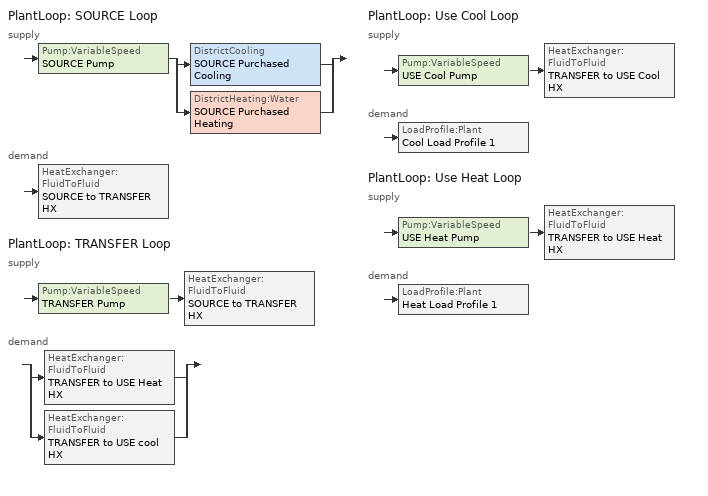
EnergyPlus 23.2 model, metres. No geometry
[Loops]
PlantLoop 'SOURCE Loop'
 supply: Pump:VariableSpeed 'SOURCE Pump' > split
  | DistrictCooling 'SOURCE Purchased Cooling'
  | DistrictHeating:Water 'SOURCE Purchased Heating'
 demand: HeatExchanger:FluidToFluid 'SOURCE to TRANSFER HX'
PlantLoop 'TRANSFER Loop'
 supply: Pump:VariableSpeed 'TRANSFER Pump' > HeatExchanger:FluidToFluid 'SOURCE to TRANSFER HX'
 demand: split
  | HeatExchanger:FluidToFluid 'TRANSFER to USE Heat HX'
  | HeatExchanger:FluidToFluid 'TRANSFER to USE cool HX'
PlantLoop 'Use Cool Loop'
 supply: Pump:VariableSpeed 'USE Cool Pump' > HeatExchanger:FluidToFluid 'TRANSFER to USE Cool HX'
 demand: LoadProfile:Plant 'Cool Load Profile 1'
PlantLoop 'Use Heat Loop'
 supply: Pump:VariableSpeed 'USE Heat Pump' > HeatExchanger:FluidToFluid 'TRANSFER to USE Heat HX'
 demand: LoadProfile:Plant 'Heat Load Profile 1'
[Building]
Plant Load Profile Example: Loads convergence tolerance value=0.04; Maximum number of warmup days=25; Minimum number of warmup days=6; North axis=0; Solar distribution=FullInteriorAndExterior; Temperature convergence tolerance value=0.04; Terrain=Suburbs
[Site:Location]
CHICAGO_IL_USA_WMO_725300: Elevation=190; Latitude=42; Longitude=-87.88; Time zone=-6
[SizingPeriod:DesignDay] Barometric pressure=99063; Day of month=21; Daylight saving time indicator=No; Humidity condition type=WetBulb; Rain indicator=No; Snow indicator=No; Solar model indicator=ASHRAEClearSky
Name | Daily dry bulb temperature range | Day type | Maximum dry bulb temperature | Month | Sky clearness | Wetbulb or dewpoint at maximum dry bulb | Wind direction | Wind speed
CHICAGO Ann Clg 1% Condns DB=>MWB | 10.7 | SummerDesignDay | 31.5 | 7 | 1 | 23 | 230 | 5.3
CHICAGO Ann Htg 99% Condns DB | 0 | WinterDesignDay | -17.3 | 1 | 0 | -17.3 | 270 | 4.9
[DistrictCooling]
SOURCE Purchased Cooling: Nominal capacity=1000000
[DistrictHeating:Water]
SOURCE Purchased Heating: Nominal capacity=1000000
[HeatExchanger:FluidToFluid] Availability schedule=AlwaysOnSchedule; Heat exchange model type=CrossFlowBothUnMixed; Heat exchanger u factor times area value=15000; Heat transfer metering end use type=LoopToLoop; Loop demand side design flow rate=0.003; Loop supply side design flow rate=0.003; Minimum temperature difference to activate heat exchanger=0.2
Name | Control type
SOURCE to TRANSFER HX | DualDeadbandSetpointModulated
TRANSFER to USE Cool HX | CoolingSetpointModulated
TRANSFER to USE Heat HX | HeatingSetpointModulated
[LoadProfile:Plant] Peak flow rate=0.002
Name | Flow rate fraction schedule | Load schedule | Plant loop fluid type
Cool Load Profile 1 | Cool Load Profile 1 Flow Frac Schedule | Cool Load Profile 1 Load Schedule
Heat Load Profile 1 | Heat Load Profile 1 Flow Frac Schedule | Heat Load Profile 1 Load Schedule | Water
[PlantEquipmentList]
SOURCE cooling Plant: SOURCE Purchased Cooling, DistrictCooling
TRANSFER Plant: SOURCE to TRANSFER HX, HeatExchanger:FluidToFluid
TRANSFER to USE Cool HX equip: TRANSFER to USE Cool HX, HeatExchanger:FluidToFluid
TRANSFER to USE Heat HX equip: TRANSFER to USE Heat HX, HeatExchanger:FluidToFluid
[PlantEquipmentOperation:ComponentSetpoint]
SOURCE Purchased Only: Component 1 flow rate=0.003; Component 2 flow rate=0.003; Equipment 1=SOURCE Purchased Cooling; Equipment 2=SOURCE Purchased Heating; Operation 1 type=Cooling; Operation 2 type=Heating
[PlantEquipmentOperation:Uncontrolled]
Name | Equipment list
TRANSFER HX | TRANSFER Plant
USE Cool operation | TRANSFER to USE Cool HX equip
USE Heat operation | TRANSFER to USE Heat HX equip
[PlantEquipmentOperationSchemes] Control scheme 1 schedule=AlwaysOnSchedule
Name | Control scheme 1
SOURCE Loop Operation | SOURCE Purchased Only
TRANSFER Loop Operation | TRANSFER HX
Use Cool Loop Operation | USE Cool operation
Use Heat Loop Operation | USE Heat operation
[PlantLoop] Fluid type=Water; Load distribution scheme=Optimal; Maximum loop flow rate=0.003; Maximum loop temperature=100; Minimum loop flow rate=0; Minimum loop temperature=3; Plant loop volume=1
Name | Plant equipment operation scheme | Plant loop demand calculation scheme
SOURCE Loop | SOURCE Loop Operation
TRANSFER Loop | TRANSFER Loop Operation | DualSetpointDeadband
Use Cool Loop | Use Cool Loop Operation
Use Heat Loop | Use Heat Loop Operation
[Pump:VariableSpeed] Design maximum flow rate=0.005; Design minimum flow rate=0; Design power consumption=0.01; Design pump head=1; Fraction of motor inefficiencies to fluid stream=0; Motor efficiency=0.87; Pump control type=Intermittent; Coefficient 1 of the part load performance curve=0; Coefficient 2 of the part load performance curve=1; Coefficient 3 of the part load performance curve=0; Coefficient 4 of the part load performance curve=0
SOURCE Pump; TRANSFER Pump; USE Cool Pump; USE Heat Pump
[SetpointManager:Scheduled] Control variable=Temperature
Name | Schedule | Setpoint node or nodelist
SOURCE Loop Setpoint Manager | SOURCE Loop Temp Sch | SOURCE Loop Setpoint Node List
Use Cool Loop Setpoint Manager | Use Cool Loop Temp Sch | Use Cool Loop Setpoint Node List
Use Heat Loop Setpoint Manager | Use Heat Loop Temp Sch | Use Heat Loop Setpoint Node List
[SetpointManager:Scheduled:DualSetpoint]
TRANSFER Loop Dual Setpoint Manager: Control variable=Temperature; High setpoint schedule=TRANSFER Dual Loop Hi Temp Sch; Low setpoint schedule=TRANSFER Dual Loop Lo Temp Sch; Setpoint node or nodelist=TRANSFER Loop Setpoint Node List
[Schedule:Compact]
AlwaysOnSchedule; Heat Load Profile 1 Flow Frac Schedule; cool Load Profile 1 Flow Frac Schedule: THROUGH: 12/31, FOR: AllDays, UNTIL: 24:00, 1
Cool Load Profile 1 Load Schedule: THROUGH: 12/31, FOR: AllDays, UNTIL: 2:00, -8000, UNTIL: 4:00, -6000, UNTIL: 5:00, 0, UNTIL: 8:00, -6000, UNTIL: 12:00, -10000, UNTIL: 24:00, 0
Heat Load Profile 1 Load Schedule: THROUGH: 12/31, FOR: AllDays, UNTIL: 12:00, 0, UNTIL: 14:00, 8000, UNTIL: 16:00, 6000, UNTIL: 17:00, 0, UNTIL: 20:00, 6000, UNTIL: 24:00, 10000
SOURCE Loop Temp Sch: THROUGH: 12/31, FOR: AllDays, UNTIL: 24:00, 20
TRANSFER Dual Loop Hi Temp Sch: THROUGH: 12/31, FOR: AllDays, UNTIL: 24:00, 22.5
TRANSFER Dual Loop Lo Temp Sch: THROUGH: 12/31, FOR: AllDays, UNTIL: 24:00, 17.5
Use Cool Loop Temp Sch: THROUGH: 12/31, FOR: AllDays, UNTIL: 24:00, 25
Use Heat Loop Temp Sch: THROUGH: 12/31, FOR: AllDays, UNTIL: 24:00, 15
